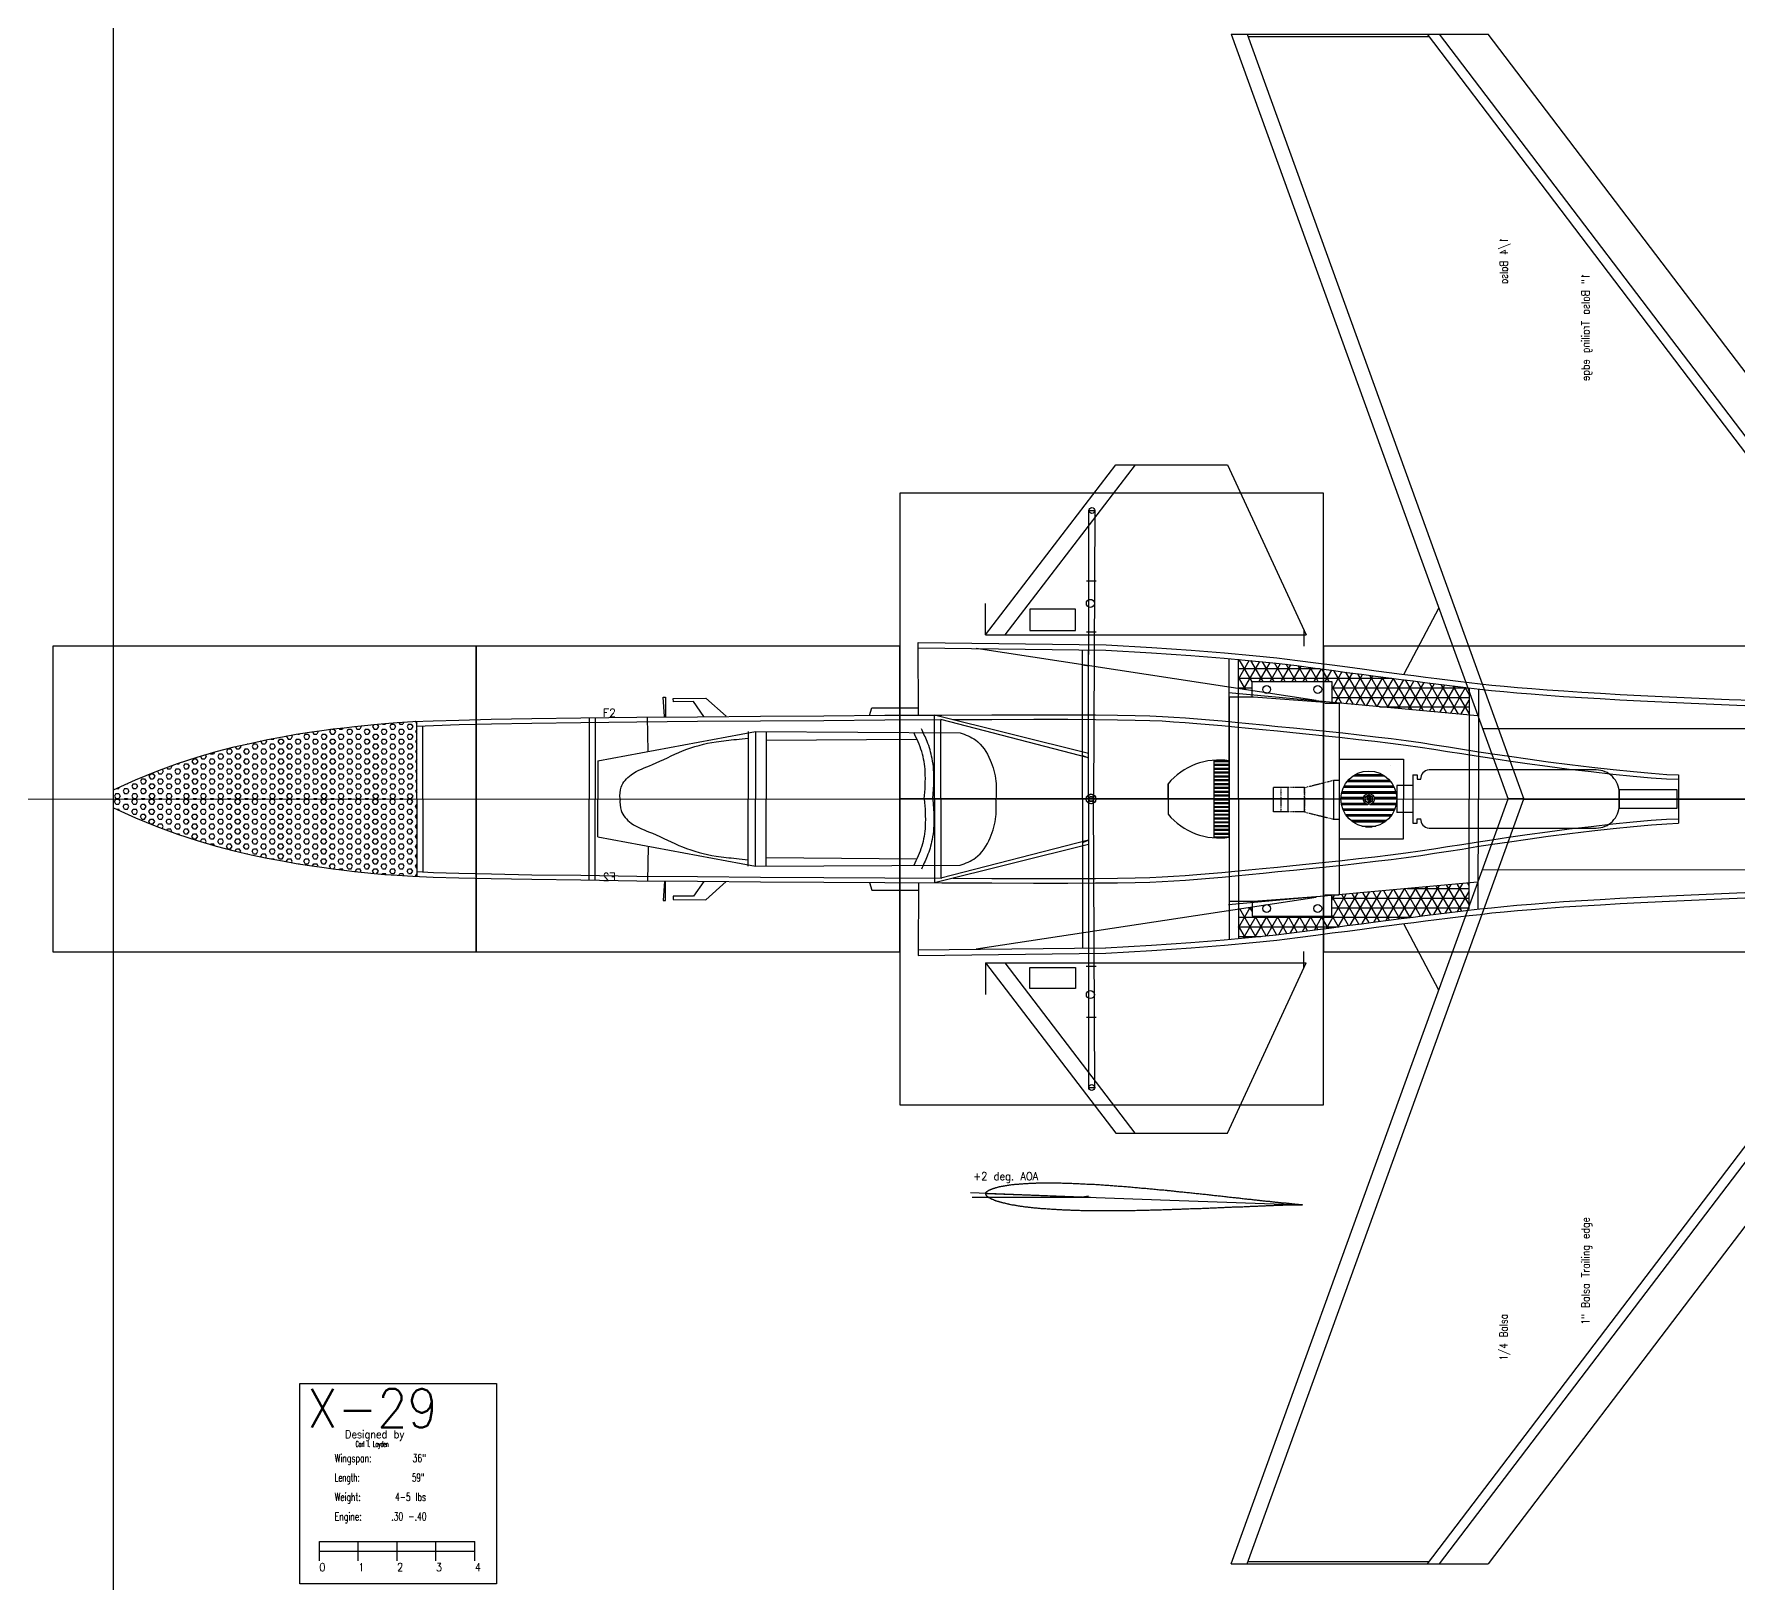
# Model space of a CAD drawing. Extents: x -2205 to 862, y -946 to 1002.
# Drawn here: x -914 to 201, y -836 to 177 of the extents above; entities that cross this region are included whole.
import ezdxf
from ezdxf.enums import TextEntityAlignment as Align

# ---------------------------------------------------------------- set-up
doc = ezdxf.new("R2010")
doc.units = 0
doc.header["$MEASUREMENT"] = 0
doc.linetypes.add('DCTYPE1', pattern=[2, 0.5, -0.25, 0.125, -0.25, 0.25, -0.25, 0.125, -0.25])
doc.layers.get('0').update_dxf_attribs({"color": 5, "linetype": 'CONTINUOUS'})
for name, color, linetype in [('2', 7, 'CONTINUOUS'), ('CONSTR', 1, 'CONTINUOUS'), ('FOAM', 5, 'CONTINUOUS'), ('OBJECT', 1, 'CONTINUOUS'), ('PRINTGRID', 6, 'CONTINUOUS'), ('SPANT1OG7', 2, 'CONTINUOUS'), ('SPANT2OG8', 5, 'CONTINUOUS'), ('SPANT3OG9', 3, 'CONTINUOUS'), ('SPANT4OG10', 6, 'CONTINUOUS'), ('SPANT5OG11', 7, 'CONTINUOUS'), ('SPANT6', 30, 'CONTINUOUS'), ('WINGS', 3, 'CONTINUOUS')]:
    doc.layers.add(name, color=color, linetype=linetype)
doc.styles.get("Standard").update_dxf_attribs({"font": 'txt.shx', "height": 20})

# ---------------------------------------------------------------- blocks, each defined once
blk = doc.blocks.new('RIGHTWING')
at = {"layer": 'WINGS', "linetype": 'CONTINUOUS'}
for p, q in [((-350.6, 500.1), (-233.1, 175.4)), ((-350.6, 500.1), (-182.5, 500.1)), ((-340.1, 500.1), (-233.1, 204.3)), ((-339.6, 498.5), (-221.1, 498.5)), ((75.8, 118.6), (-214.5, 500.1)), ((-34.9, 306), (-182.5, 500.1)), ((64.8, 174.9), (-34.9, 306)), ((-233.1, 204.3), (-159.2, 0)), ((28.5, 180.8), (39.5, 189.6)), ((39.5, 189.6), (48.3, 178.6)), ((37.3, 169.8), (28.5, 180.8)), ((48.3, 178.6), (37.3, 169.8)), ((-233.1, 175.4), (-169.6, 0)), ((44.6, 159.6), (64.8, 174.9)), ((45.9, 157.9), (66.1, 173.2)), ((107.6, 118.6), (66.1, 173.2)), ((-3.2, 121.7), (73.4, 121.7)), ((-3.2, 121.7), (-3.2, 118.6)), ((-3.2, 0), (-3.2, 118.6)), ((-3.2, 118.6), (0, 118.6)), ((-3.2, 118.6), (-3.2, 118.6)), ((-3.2, 118.6), (-3.2, 118.6)), ((0, 73.4), (0, 118.6)), ((0, 0), (0, 118.6)), ((0, 118.6), (107.6, 118.6)), ((-186.4, 46.2), (0, 46.2)), ((-159.2, 0), (-169.6, 0)), ((-159.2, 0), (-3.2, 0)), ((-3.2, 0), (0, 0))]:
    blk.add_line(p, q, dxfattribs=at)
blk.add_lwpolyline([(65.4, 121.7), (-38.5, 258.3), (-222.3, 500.1)], dxfattribs=at)
for centre in [(33, 180.9), (44, 179.7)]:
    blk.add_circle(centre, 1.34, dxfattribs=at)
at = {"layer": 'WINGS', "oblique": -180, "text_generation_flag": 4}
for s, height, width, p, p2 in [('1/4 Balsa', 5.23, 0.741665, (-169.8, 367.1), (-169.8, 336.7)), ('1" Balsa Trailing edge', 5.232, 0.719938, (-116.3, 343.7), (-116.3, 273.4))]:
    blk.add_text(s, height=height, rotation=270, dxfattribs=dict(at, width=width)).set_placement(p, p2, align=Align.FIT)
blk = doc.blocks.new('CANARD')
at = {"layer": '2', "linetype": 'CONTINUOUS'}
for points in [[(-69.1, 35.4), (140.6, 35.4)], [(-69.1, 35.4), (16, -75.8)], [(28.7, -75.8), (-56.4, 35.4)], [(89, -75.8), (140.6, 35.4)], [(-40.2, 18.7), (-40.2, 32.5), (-10.2, 32.5), (-10.2, 18.7), (-40.2, 18.7)], [(-3.2, 0), (3.2, 0)], [(16, -75.8), (89, -75.8)]]:
    blk.add_lwpolyline(points, dxfattribs=at)
blk = doc.blocks.new('*U17')
at = {"layer": 'FOAM', "color": 7, "linetype": 'CONTINUOUS'}
for p, q in [((-2.347, 0.037), (-2.722, 0.037)), ((-2.722, -0.594), (-2.722, 0.037)), ((-2.347, -0.594), (-2.347, 0.037)), ((-2.347, -0.594), (-2.722, -0.594))]:
    blk.add_line(p, q, dxfattribs=at)
blk = doc.blocks.new('*U1')
at = {"layer": 'FOAM', "color": 7, "linetype": 'CONTINUOUS'}
blk.add_line((0.289, 1.777), (0.289, 1.777), dxfattribs=at)
blk.add_line((0.289, 1.777), (0.289, 1.777), dxfattribs=at)
blk.add_line((0.289, 1.777), (0.289, 1.777), dxfattribs=at)
blk.add_line((0.289, 1.777), (0.289, 1.777), dxfattribs=at)
blk = doc.blocks.new('DUCTTOP')
at = {"layer": 'OBJECT'}
h = blk.add_hatch(dxfattribs=at)
h.set_pattern_fill('PLAST', color=6, scale=10, style=0)
h.set_pattern_definition([(0, (210.4237, -855.649), (0, 2.5), []), (0, (210.4237, -855.3366), (0, 2.5), []), (0, (210.4237, -855.024), (0, 2.5), [])])
h.paths.add_polyline_path([(-10, -25), (0, -25), (0, 25), (-10, 25)])
h = blk.add_hatch(dxfattribs=at)
h.set_pattern_fill('PLAST', color=6, scale=15, style=0)
h.set_pattern_definition([(0, (184.364, -1012.5488), (0, 3.75), []), (0, (184.364, -1012.08), (0, 3.75), []), (0, (184.364, -1011.6113), (0, 3.75), [])])
h.paths.add_polyline_path([(109.6, 0, 1), (73.1, 0, 1)])
h.paths.add_polyline_path([(87.7, 0, -1), (95, 0, -1)], flags=16)
h.paths.add_polyline_path([(93.7, -1.4), (92.7, -1.9, -0.055627), (92.3, -2.2), (91.3, -2.7), (90.4, -2.2, -0.055627), (89.9, -1.9), (89, -1.4), (89, -0.3, -0.027792), (88.9, 0, -0.027792), (89, 0.3), (89, 1.4), (89.9, 1.9, -0.055627), (90.4, 2.2), (91.3, 2.7), (92.3, 2.2, -0.055627), (92.7, 1.9), (93.7, 1.4), (93.7, 0.3, -0.027792), (93.7, 0, -0.027792), (93.7, -0.3)], flags=0)
h.paths.add_polyline_path([(89, 0, -1), (93.7, 0, -1)], flags=0)
h.paths.add_polyline_path([(90.3, 0, -1), (92.3, 0, -1)], flags=0)
at = {"layer": 'OBJECT', "color": 6, "linetype": 'CONTINUOUS'}
for p, q in [((15, 76.7), (67, 76.7)), ((15, 66.7), (15, 76.7)), ((67, 76.7), (67, 62.6)), ((15.9, 66.7), (62.5, 63.4)), ((72, 26), (114, 26)), ((114, 26), (114, 0)), ((89, 1.4), (91.3, 2.7)), ((89, -1.4), (89, 1.4)), ((93.7, 1.4), (91.3, 2.7)), ((93.7, -1.4), (93.7, 1.4)), ((114, -26), (114, 0)), ((89, -1.4), (91.3, -2.7)), ((93.7, -1.4), (91.3, -2.7)), ((72, -26), (114, -26)), ((-0.1, -66.7), (15.9, -66.7)), ((15, -66.7), (15, -76.7)), ((15.9, -66.7), (62.5, -63.4)), ((67, -76.7), (67, -62.6)), ((15, -76.7), (67, -76.7))]:
    blk.add_line(p, q, dxfattribs=at)
at = {"layer": 'OBJECT', "color": 6}
for p, q in [((0, 66.7), (0, -66.7)), ((0, 66.7), (15.9, 66.7)), ((0, 66.7), (15.9, 66.7)), ((62.5, 62.6), (72, 62.6)), ((72, 62.6), (72, -62.6)), ((72, 62.6), (72, -62.6)), ((0, 25), (-10, 25)), ((-10, 25), (-10, -25)), ((0, -25), (0, 25)), ((68.3, 12.3), (68.3, -13.2)), ((68.3, 12.3), (72, 12.3)), ((120, 15.8), (122.8, 15.8)), ((122.8, 15.8), (122.8, 13)), ((122.8, 13), (125.2, 13)), ((-40, 10), (-40, -10)), ((-40, 0), (-40, 10)), ((0, 0), (-40, 0)), ((0, 0), (72, 0)), ((0, 0), (72, 0)), ((120, 8.9), (109.6, 8.9)), ((109.6, 8.9), (109.6, -8.9)), ((120, -8.9), (109.6, -8.9)), ((68.3, -13.2), (72, -13.2)), ((120, -15.8), (122.8, -15.8)), ((122.8, -15.8), (122.8, -13)), ((122.8, -13), (125.2, -13)), ((-10, -25), (0, -25)), ((62.5, -62.6), (72, -62.6))]:
    blk.add_line(p, q, dxfattribs=at)
at = {"layer": 'OBJECT', "color": 6, "linetype": 'DCTYPE1'}
for p, q in [((49.3, 7.5), (68.3, 12.3)), ((33.7, 7.5), (33.7, -8.5)), ((38.5, -8.5), (38.5, 7.5)), ((49.3, 7.5), (38.5, 7.5)), ((49.3, 7.5), (49.3, -7.5)), ((49.3, 5.9), (49.3, 7.5)), ((49.3, -8.5), (49.3, 6.6)), ((49.3, -8.5), (38.5, -8.5)), ((49.3, -6.9), (49.3, -8.5)), ((49.3, -8.5), (68.3, -13.2))]:
    blk.add_line(p, q, dxfattribs=at)
at = {"layer": 'OBJECT', "color": 6}
blk.add_lwpolyline([(120, 15.8), (120, -15.8)], dxfattribs=at)
blk.add_lwpolyline([(130.7, -19), (240, -19, 0.414214), (255, -4), (255, 4, 0.414214), (240, 19), (130.7, 19)], format="xyb", dxfattribs=at)
blk.add_lwpolyline([(255, -6), (293, -6), (293, 6), (255, 6)], close=True, dxfattribs=at)
at = {"layer": 'OBJECT', "color": 6, "linetype": 'CONTINUOUS'}
for centre, radius in [((24.5, 71.6), 2.56), ((57.9, 71.6), 2.56), ((91.3, 0), 2.36), ((91.3, 0), 0.989), ((24.5, -71.6), 2.56), ((57.9, -71.6), 2.56)]:
    blk.add_circle(centre, radius, dxfattribs=at)
at = {"layer": 'OBJECT', "color": 6}
for radius in [18.3, 3.63, 2.38]:
    blk.add_circle((91.3, 0), radius, dxfattribs=at)
for centre, radius, start, end in [((-6.6, -18.2), 43.7, 81.2635, 139.8486), ((130.9, 13.2), 5.78, 92.3591, 182.3591), ((-6.6, 18.2), 43.7, 220.1514, 278.7365), ((130.9, -13.2), 5.78, 177.6409, 267.6409)]:
    blk.add_arc(centre, radius, start, end, dxfattribs=at)
at = {"layer": 'OBJECT', "color": 6, "linetype": 'CONTINUOUS'}
blk.add_arc((91.3, 0), 1.48, 250, 160, dxfattribs=at)
at = {"layer": 'OBJECT', "color": 6, "xscale": 25.4, "yscale": 25.4, "zscale": 25.4}
blk.add_blockref('*U1', (98.1, -23.4), dxfattribs=at)
at = {"layer": 'OBJECT', "color": 6, "linetype": 'DCTYPE1', "xscale": 25.4, "yscale": 25.4, "zscale": 25.4}
blk.add_blockref('*U17', (98.1, 6.6), dxfattribs=at)

msp = doc.modelspace()

# ---------------------------------------------------------------- hatches: boundary and pattern name
at = {"layer": 'CONSTR'}
h = msp.add_hatch(dxfattribs=at)
h.set_pattern_fill('NET3', color=256, scale=50, style=0)
h.paths.add_polyline_path([(-71, -399.4), (-117.7, -399.4), (-117.7, -393.4), (-126.7, -394.7), (-126.7, -413.9), (-117.7, -413.1), (-102, -411.4), (-88.4, -409.8), (-76.6, -408.3), (-71, -407.5)])
h.paths.add_polyline_path([(24.2, -377.5), (-65.7, -385.8), (-65.7, -399.4), (-71, -399.4), (-71, -407.5), (-65.8, -406.9), (-55.7, -405.5), (-46.2, -404.2), (-37.1, -403), (-28.5, -401.9), (-20.3, -400.9), (-12.4, -399.9), (-4.8, -398.9), (2.5, -398), (9.6, -397.1), (16.7, -396.3), (23.2, -395.5), (24.1, -392.9)])
h.paths.add_polyline_path([(24.2, -252.5), (23.2, -249.9), (16.7, -249.2), (9.6, -248.3), (2.5, -247.4), (-4.8, -246.5), (-12.4, -245.5), (-20.2, -244.5), (-28.5, -243.5), (-37.1, -242.4), (-46.2, -241.2), (-55.7, -239.9), (-65.8, -238.5), (-71, -237.8), (-71, -246), (-65.7, -246), (-65.7, -259.6), (24.2, -267.9)])
h.paths.add_polyline_path([(-71, -237.8), (-76.6, -237.1), (-88.4, -235.5), (-101.9, -233.9), (-117.6, -232.3), (-126.7, -231.5), (-126.7, -250.6), (-117.7, -252), (-117.7, -246), (-71, -246)])
at = {"layer": 'SPANT5OG11'}
h = msp.add_hatch(dxfattribs=at)
h.set_pattern_fill('HEX', color=5, scale=15, style=0)
h.set_pattern_definition([(359.98833, (0.0714, 28.1314), (-0.000661, -3.247595), [1.875, -3.75]), (239.98833, (0.0714, 28.1314), (-2.812169, 1.62437), [1.875, -3.75]), (299.98833, (1.9464, 28.131), (-2.812831, -1.623225), [1.875, -3.75])])
h.paths.add_polyline_path([(-663.9, -322.6), (-862.3, -322.6), (-862.3, -316.9), (-847.8, -310.2), (-833.9, -304.5), (-820.4, -299.6), (-807.5, -295.3), (-795.1, -291.7), (-783.3, -288.7), (-772.1, -286.1), (-761.6, -283.9), (-751.8, -282), (-742.7, -280.4), (-734.1, -279.1), (-726.1, -277.9), (-718.5, -276.9), (-711.4, -276.1), (-704.6, -275.3), (-698.2, -274.6), (-691.8, -273.9), (-684.9, -273.3), (-676.7, -272.7), (-666.4, -272.1), (-663.9, -272)])
h = msp.add_hatch(dxfattribs=at)
h.set_pattern_fill('HEX', color=5, scale=15, style=0)
h.set_pattern_definition([(0, (0, -673.5373), (0, 3.247595), [1.875, -3.75]), (120, (0, -673.5373), (-2.8125, -1.623798), [1.875, -3.75]), (60, (1.875, -673.5373), (-2.8125, 1.623798), [1.875, -3.75])])
h.paths.add_polyline_path([(-663.9, -322.6), (-862.3, -322.6), (-862.3, -328.3), (-847.8, -335), (-833.9, -340.7), (-820.4, -345.7), (-807.5, -349.9), (-795.1, -353.5), (-783.3, -356.6), (-772.2, -359.1), (-761.7, -361.3), (-751.8, -363.2), (-742.7, -364.8), (-734.1, -366.2), (-726.1, -367.3), (-718.5, -368.3), (-711.4, -369.2), (-704.6, -370), (-698.2, -370.7), (-691.8, -371.3), (-684.9, -372), (-676.7, -372.6), (-666.4, -373.1), (-663.9, -373.2)])

# ---------------------------------------------------------------- linework, layer by layer
at = {"color": 1, "linetype": 'CONTINUOUS'}
for points in [[(-226.1, -213.4), (-219.8, -213.4)], [(-226.2, -432), (-219.8, -432)]]:
    msp.add_lwpolyline(points, dxfattribs=at)
at = {"color": 7, "linetype": 'CONTINUOUS'}
for points in [[(-83.8, -212.6), (-83.9, -222.9)], [(-83.9, -432.8), (-83.9, -422.4)], [(-740.3, -835.8), (-740.3, -704.7), (-611.9, -704.7), (-611.9, -835.8), (-740.3, -835.8)], [(-727.6, -820.7), (-727.6, -808)], [(-727.6, -808), (-626, -808)], [(-702.2, -820.7), (-702.2, -808)], [(-676.8, -820.7), (-676.8, -808)], [(-651.4, -820.7), (-651.4, -808)], [(-626, -820.7), (-626, -808)], [(-727.6, -814.4), (-702.2, -814.4), (-676.8, -814.4), (-651.4, -814.4), (-626, -814.4)]]:
    msp.add_lwpolyline(points, dxfattribs=at)
at = {"color": 15, "linetype": 'CONTINUOUS'}
for centre in [(-223, -322.6), (-223, -322.8)]:
    msp.add_circle(centre, 3.17, dxfattribs=at)
at = {"color": 7, "linetype": 'CONTINUOUS'}
for centre in [(-223, -322.6), (-223, -322.8)]:
    msp.add_circle(centre, 1.59, dxfattribs=at)
at = {"layer": '2', "color": 7}
msp.add_xline((-862.3, 147.1), (0, 1), dxfattribs=at)
at = {"layer": 'CONSTR', "color": 7}
for p, q in [((-224.6, -322.8), (-224.5, -134.1)), ((-224.5, -134.1), (-220.5, -134.1)), ((-220.5, -134.1), (-221.4, -322.8)), ((-224.6, -322.6), (-224.6, -511.3)), ((-220.6, -511.3), (-221.4, -322.6)), ((-224.6, -511.3), (-220.6, -511.3))]:
    msp.add_line(p, q, dxfattribs=at)
at = {"layer": 'CONSTR'}
for p, q in [((-335.8, -267.9), (-336.1, -220.4)), ((-336.1, -220.4), (-213.2, -222)), ((-336.2, -223.9), (-213.3, -225.5)), ((-75.9, -258.4), (-298.2, -224.4)), ((-502, -268.8), (-502.8, -256.2)), ((-502.8, -256.2), (-501.3, -256.2)), ((-501.3, -256.2), (-501.2, -268.8)), ((-496.2, -256.9), (-474.9, -256.7)), ((-496.1, -259.1), (-496.2, -256.9)), ((-482.9, -259), (-496.1, -259.1)), ((-476.3, -268.7), (-482.9, -259)), ((-474.9, -256.7), (-461.6, -268.6)), ((-368, -268.1), (-366.3, -263)), ((-366.3, -263), (-335.9, -263)), ((-545.5, -297.8), (-442.4, -278.6)), ((-512.7, -291.7), (-513, -268.9)), ((-447.3, -278.6), (-447.3, -322.7)), ((-442.4, -278.6), (-308.7, -279.4)), ((-442.4, -278.6), (-442.4, -322.7)), ((-435.4, -278.6), (-435.4, -322.7)), ((-435.4, -284.3), (-337, -283.5)), ((-545.5, -297.8), (-545.5, -322.6)), ((161, -306.8), (161, -338.6)), ((-1049.5, -322.6), (636.8, -322.8)), ((-1049.5, -322.6), (636.8, -322.8)), ((-545.5, -347.4), (-545.5, -322.6)), ((-447.3, -366.7), (-447.3, -322.7)), ((-442.4, -366.7), (-442.4, -322.7)), ((-435.4, -366.7), (-435.4, -322.7)), ((-545.5, -347.4), (-442.4, -366.7)), ((-512.7, -353.6), (-513, -376.4)), ((-442.4, -366.7), (-308.7, -366)), ((-435.4, -361), (-337, -361.9)), ((-502, -376.5), (-502.8, -389.1)), ((-501.3, -389.1), (-501.2, -376.5)), ((-476.3, -376.6), (-483, -386.3)), ((-474.9, -388.6), (-461.6, -376.7)), ((-368, -377.2), (-366.3, -382.3)), ((-335.8, -377.4), (-336.1, -424.9)), ((-502.8, -389.1), (-501.3, -389.1)), ((-496.2, -386.2), (-496.2, -388.4)), ((-483, -386.3), (-496.2, -386.2)), ((-496.2, -388.4), (-474.9, -388.6)), ((-366.3, -382.3), (-335.9, -382.3)), ((-75.9, -387), (-298.2, -420.9)), ((-336.2, -421.4), (-213.3, -419.9)), ((-336.1, -424.9), (-213.3, -423.4))]:
    msp.add_line(p, q, dxfattribs=at)
at = {"layer": 'CONSTR', "color": 24}
for p, q in [((29.6, -268.4), (-133.2, -253.4)), ((29.6, -377), (-133.2, -391.9))]:
    msp.add_line(p, q, dxfattribs=at)
at = {"layer": 'CONSTR'}
for points in [[(-213.2, -222), (-183.2, -223.7), (-157.6, -225.4), (-135.8, -227.1), (-117.3, -228.8), (-101.5, -230.5), (-88, -232.1), (-76.1, -233.6), (-65.4, -235.1), (-55.3, -236.4), (-45.7, -237.7), (-36.6, -238.9), (-28, -240), (-19.8, -241.1), (-11.9, -242), (-4.4, -243), (3, -243.9), (10.1, -244.8), (17.1, -245.7), (24.2, -246.5), (31.5, -247.4), (39.1, -248.2), (47.1, -249), (55.7, -249.8), (65.1, -250.5), (75.2, -251.3), (86.1, -252.1), (97.8, -252.9), (110.1, -253.6), (123, -254.3), (136.4, -255), (150.4, -255.7), (164.7, -256.4), (179.3, -257), (194.3, -257.6), (209.6, -258.2)], [(-213.4, -225.5), (-183.5, -227.2), (-157.9, -228.9), (-136.1, -230.6), (-117.6, -232.3), (-101.9, -233.9), (-88.4, -235.5), (-76.6, -237.1), (-65.8, -238.5), (-55.7, -239.9), (-46.2, -241.2), (-37.1, -242.4), (-28.5, -243.5), (-20.2, -244.5), (-12.4, -245.5), (-4.8, -246.5), (2.5, -247.4), (9.6, -248.3), (16.7, -249.2), (23.8, -250), (31.1, -250.8), (38.7, -251.7), (46.8, -252.5), (55.4, -253.3), (64.8, -254), (74.9, -254.8), (85.9, -255.6), (97.6, -256.3), (109.9, -257.1), (122.8, -257.8), (136.3, -258.5), (150.2, -259.2), (164.5, -259.9), (179.2, -260.5), (194.2, -261.1), (209.5, -261.7)], [(-862.2, -316.8), (-847.8, -310.2), (-833.9, -304.5), (-820.4, -299.6), (-807.5, -295.3), (-795.1, -291.7), (-783.3, -288.7), (-772.1, -286.1), (-761.6, -283.9), (-751.8, -282), (-742.7, -280.4), (-734.1, -279.1), (-726.1, -277.9), (-718.5, -276.9), (-711.4, -276.1), (-704.6, -275.3), (-698.2, -274.6), (-691.8, -273.9), (-684.9, -273.3), (-676.7, -272.7), (-666.4, -272.1), (-653.2, -271.6), (-636.4, -271.1), (-615.2, -270.6), (-588.7, -270.1), (-556.6, -269.7), (-520, -269.2), (-480.3, -268.9), (-439.1, -268.5), (-397.8, -268.3), (-357.8, -268), (-320.7, -267.8), (-287.9, -267.7), (-260.5, -267.6), (-238.2, -267.6), (-220.2, -267.7), (-205.8, -267.9), (-194.1, -268.1), (-184.6, -268.4), (-176.4, -268.7), (-168.9, -269.2), (-161.3, -269.7), (-153.5, -270.3), (-145.5, -270.9), (-137.3, -271.7), (-128.7, -272.5), (-119.8, -273.3), (-110.6, -274.2), (-100.8, -275.2), (-90.7, -276.2), (-80.1, -277.3), (-69.4, -278.4), (-58.5, -279.5), (-47.7, -280.7), (-37.1, -282), (-26.8, -283.2), (-16.9, -284.5), (-7.5, -285.8), (1.6, -287.2), (10.6, -288.6), (19.8, -290.1), (29.3, -291.6), (39.4, -293.1), (50.5, -294.8), (62.6, -296.5), (75.9, -298.3), (90, -300.1), (104.4, -301.8), (118.4, -303.4), (131.7, -304.8), (143.5, -305.9), (153.5, -306.6), (161, -306.8)], [(-663.9, -275), (-653.1, -274.6), (-636.3, -274.1), (-615.1, -273.6), (-588.6, -273.1), (-556.6, -272.7), (-520, -272.2), (-480.3, -271.9), (-439.1, -271.5), (-397.8, -271.3), (-357.8, -271), (-320.7, -270.8)], [(-313.4, -270.8), (-287.9, -270.7), (-260.5, -270.6), (-238.2, -270.6), (-220.2, -270.7), (-205.8, -270.9), (-194.2, -271.1), (-184.7, -271.4), (-176.6, -271.7), (-169.1, -272.2), (-161.5, -272.7), (-153.8, -273.3), (-145.8, -273.9), (-137.6, -274.7), (-129, -275.5), (-120.1, -276.3), (-110.9, -277.2), (-101.1, -278.2), (-91, -279.2), (-80.4, -280.3), (-69.7, -281.4), (-58.9, -282.5), (-48.1, -283.7), (-37.5, -284.9), (-27.2, -286.2), (-17.3, -287.5), (-7.9, -288.8), (1.2, -290.2), (10.1, -291.6), (19.3, -293), (28.8, -294.5), (39, -296.1), (50, -297.8), (62.2, -299.5), (75.5, -301.3), (89.6, -303.1), (104, -304.8), (118.1, -306.4), (131.4, -307.8), (143.3, -308.9), (153.3, -309.6), (160.9, -309.8)], [(-862.2, -328.4), (-847.8, -335), (-833.9, -340.7), (-820.4, -345.7), (-807.5, -349.9), (-795.1, -353.5), (-783.3, -356.6), (-772.2, -359.1), (-761.7, -361.3), (-751.8, -363.2), (-742.7, -364.8), (-734.1, -366.2), (-726.1, -367.3), (-718.5, -368.3), (-711.4, -369.2), (-704.6, -370), (-698.2, -370.7), (-691.8, -371.3), (-684.9, -372), (-676.7, -372.6), (-666.4, -373.1), (-653.3, -373.7), (-636.4, -374.2), (-615.2, -374.7), (-588.7, -375.2), (-556.6, -375.6), (-520, -376.1), (-480.4, -376.4), (-439.1, -376.8), (-397.8, -377.1), (-357.8, -377.3), (-320.7, -377.5), (-287.9, -377.6), (-260.6, -377.7), (-238.2, -377.7), (-220.2, -377.6), (-205.8, -377.5), (-194.2, -377.3), (-184.6, -377), (-176.5, -376.6), (-168.9, -376.2), (-161.3, -375.7), (-153.5, -375.1), (-145.6, -374.4), (-137.3, -373.7), (-128.8, -372.9), (-119.9, -372.1), (-110.6, -371.1), (-100.8, -370.2), (-90.7, -369.2), (-80.1, -368.1), (-69.4, -367), (-58.5, -365.9), (-47.8, -364.7), (-37.1, -363.4), (-26.8, -362.2), (-16.9, -360.9), (-7.5, -359.6), (1.6, -358.2), (10.6, -356.8), (19.7, -355.4), (29.3, -353.8), (39.4, -352.3), (50.5, -350.6), (62.6, -348.9), (75.9, -347.1), (90, -345.3), (104.4, -343.6), (118.4, -342), (131.7, -340.6), (143.5, -339.6), (153.5, -338.9), (161, -338.6)], [(-313.4, -374.5), (-287.9, -374.6), (-260.6, -374.7), (-238.2, -374.7), (-220.2, -374.6), (-205.8, -374.5), (-194.2, -374.3), (-184.7, -374), (-176.6, -373.6), (-169.1, -373.2), (-161.5, -372.7), (-153.8, -372.1), (-145.8, -371.4), (-137.6, -370.7), (-129, -369.9), (-120.1, -369.1), (-110.9, -368.2), (-101.1, -367.2), (-91, -366.2), (-80.4, -365.1), (-69.7, -364), (-58.9, -362.9), (-48.1, -361.7), (-37.5, -360.5), (-27.2, -359.2), (-17.3, -357.9), (-7.9, -356.6), (1.1, -355.2), (10.1, -353.8), (19.3, -352.4), (28.8, -350.9), (39, -349.3), (50, -347.7), (62.2, -345.9), (75.5, -344.1), (89.6, -342.3), (104, -340.6), (118.1, -339), (131.4, -337.6), (143.3, -336.6), (153.3, -335.9), (160.9, -335.6)], [(-663.9, -370.2), (-653.1, -370.7), (-636.4, -371.2), (-615.1, -371.7), (-588.7, -372.2), (-556.6, -372.6), (-520, -373.1), (-480.3, -373.4), (-439.1, -373.8), (-397.8, -374.1), (-357.8, -374.3), (-320.7, -374.5)], [(-213.5, -419.9), (-183.5, -418.2), (-157.9, -416.5), (-136.1, -414.8), (-117.7, -413.1), (-102, -411.4), (-88.4, -409.8), (-76.6, -408.3), (-65.8, -406.9), (-55.7, -405.5), (-46.2, -404.2), (-37.1, -403), (-28.5, -401.9), (-20.3, -400.9), (-12.4, -399.9), (-4.8, -398.9), (2.5, -398), (9.6, -397.1), (16.7, -396.3), (23.8, -395.4), (31.1, -394.6), (38.7, -393.8), (46.8, -393), (55.4, -392.2), (64.8, -391.4), (74.9, -390.6), (85.9, -389.8), (97.6, -389.1), (109.9, -388.3), (122.8, -387.6), (136.3, -386.9), (150.2, -386.2), (164.5, -385.6), (179.2, -384.9), (194.2, -384.3), (209.5, -383.7)], [(-213.3, -423.4), (-183.3, -421.7), (-157.6, -420), (-135.8, -418.3), (-117.3, -416.6), (-101.6, -414.9), (-88, -413.3), (-76.1, -411.8), (-65.4, -410.3), (-55.3, -409), (-45.7, -407.7), (-36.7, -406.5), (-28, -405.4), (-19.8, -404.3), (-11.9, -403.4), (-4.4, -402.4), (2.9, -401.5), (10.1, -400.6), (17.1, -399.7), (24.2, -398.9), (31.5, -398.1), (39, -397.2), (47.1, -396.4), (55.7, -395.7), (65, -394.9), (75.2, -394.1), (86.1, -393.3), (97.8, -392.6), (110.1, -391.8), (123, -391.1), (136.4, -390.4), (150.3, -389.7), (164.7, -389.1), (179.3, -388.4), (194.3, -387.8), (209.6, -387.2)]]:
    msp.add_lwpolyline(points, dxfattribs=at)
at = {"layer": 'CONSTR', "color": 7}
for centre in [(-222.5, -134.1), (-222.6, -511.3)]:
    msp.add_circle(centre, 1.94, dxfattribs=at)
at = {"layer": 'CONSTR'}
for points, knots in [([(-326.5, -323.1), (-326.2, -319.2), (-325.9, -315.1), (-325.7, -306.1), (-326, -301.1), (-327.7, -292.4), (-328.8, -288.6), (-331.4, -282.2), (-332.7, -279.5), (-334, -276.8)], [0, 0, 0, 0, 0.440508, 0.440508, 0.945802, 0.945802, 1.331339, 1.331339, 1.65645, 1.65645, 1.65645, 1.65645]), ([(-531, -322.6), (-531.1, -320), (-531.2, -313.8), (-522.8, -304.9), (-507.8, -299.9), (-490.1, -290.3), (-471.3, -285.3), (-456.8, -283.9), (-449.8, -283.2), (-447.3, -282.9)], [0, 0, 0, 0, 7.709582, 18.128919, 33.551212, 55.226109, 78.006076, 91.294916, 99.042742, 99.042742, 99.042742, 99.042742]), ([(-332.1, -322.7), (-331.6, -316.7), (-330.8, -306.4), (-333.2, -291.4), (-337, -283.3), (-339, -279.2)], [0, 0, 0, 0, 17.81162, 31.181896, 44.71895, 44.71895, 44.71895, 44.71895]), ([(-308.7, -279.4), (-305.1, -280.7), (-296.4, -283.9), (-288.5, -296.5), (-284.6, -310.1), (-285, -318.8), (-285.2, -322.7)], [0, 0, 0, 0, 11.126671, 27.402742, 41.798572, 53.315093, 53.315093, 53.315093, 53.315093]), ([(-531, -322.6), (-531.1, -325.3), (-531.2, -331.5), (-522.8, -340.4), (-507.8, -345.4), (-490.1, -355), (-471.4, -360), (-456.8, -361.4), (-449.8, -362.1), (-447.3, -362.4)], [0, 0, 0, 0, 7.709582, 18.128919, 33.551212, 55.226109, 78.006076, 91.294916, 99.042742, 99.042742, 99.042742, 99.042742]), ([(-332.1, -322.7), (-331.6, -328.6), (-330.8, -339), (-333.2, -353.9), (-337, -362), (-339, -366.1)], [0, 0, 0, 0, 17.81162, 31.181896, 44.71895, 44.71895, 44.71895, 44.71895]), ([(-326.5, -322.2), (-326.2, -326.2), (-325.9, -330.3), (-325.7, -339.3), (-326, -344.3), (-327.7, -353), (-328.8, -356.7), (-331.4, -363.1), (-332.7, -365.9), (-334, -368.5)], [0, 0, 0, 0, 0.440508, 0.440508, 0.945802, 0.945802, 1.331339, 1.331339, 1.65645, 1.65645, 1.65645, 1.65645]), ([(-308.7, -366), (-305.1, -364.7), (-296.4, -361.4), (-288.5, -348.8), (-284.6, -335.2), (-285, -326.5), (-285.2, -322.7)], [0, 0, 0, 0, 11.126671, 27.402742, 41.798572, 53.315093, 53.315093, 53.315093, 53.315093])]:
    msp.add_open_spline(points, degree=3, knots=knots, dxfattribs=at)
at = {"layer": 'FOAM', "color": 1, "linetype": 'CONTINUOUS'}
for centre in [(-223.5, -194.8), (-223.5, -450.6)]:
    msp.add_circle(centre, 2.61, dxfattribs=at)
at = {"layer": 'PRINTGRID'}
for points in [[(-71, -322.7), (-71, -122.7), (-348, -122.7), (-348, -322.7)], [(-625, -422.7), (-625, -222.7), (-902, -222.7), (-902, -422.7)], [(-348, -422.7), (-348, -222.7), (-625, -222.7), (-625, -422.7)], [(206, -422.7), (206, -222.7), (-71, -222.7), (-71, -422.7)], [(-71, -522.7), (-71, -322.7), (-348, -322.7), (-348, -522.7)]]:
    msp.add_lwpolyline(points, close=True, dxfattribs=at)
at = {"layer": 'SPANT1OG7'}
for p, q in [((-132.7, -322.7), (-132.7, -231.3)), ((-126.7, -322.7), (-126.7, -231.3)), ((-132.7, -322.7), (-132.7, -414.1)), ((-126.7, -322.7), (-126.7, -414.1))]:
    msp.add_line(p, q, dxfattribs=at)
at = {"layer": 'SPANT2OG8'}
for p, q in [((-292, -215.4), (-292, -194.8)), ((-228.7, -322.7), (-228.7, -225.3)), ((-224.7, -322.7), (-224.7, -225.3)), ((-228.7, -235), (-224.5, -235.7)), ((-228.7, -294.2), (-224.7, -295.7)), ((-228.7, -322.7), (-228.7, -420.1)), ((-224.7, -322.7), (-224.7, -420.1)), ((-228.7, -351.1), (-224.7, -349.6)), ((-292, -429.9), (-292, -450.5)), ((-228.7, -582.8), (-224.6, -582.2))]:
    msp.add_line(p, q, dxfattribs=at)
at = {"layer": 'SPANT3OG9'}
for p, q in [((-224.7, -292.9), (-325.3, -267.8)), ((-325.3, -322.7), (-325.3, -267.8)), ((-321.3, -322.7), (-321.3, -270.7)), ((-224.6, -295.8), (-321.3, -270.8)), ((-325.3, -322.7), (-325.3, -377.5)), ((-321.3, -322.7), (-321.3, -374.6)), ((-224.7, -352.5), (-325.3, -377.5)), ((-224.6, -349.6), (-321.3, -374.5))]:
    msp.add_line(p, q, dxfattribs=at)
at = {"layer": 'SPANT4OG10'}
for p, q in [((-551.3, -269.6), (-551.3, -322.6)), ((-547.3, -269.6), (-547.3, -322.6)), ((-551.3, -375.7), (-551.3, -322.6)), ((-547.3, -375.7), (-547.3, -322.6))]:
    msp.add_line(p, q, dxfattribs=at)
at = {"layer": 'SPANT5OG11'}
for p, q in [((-663.9, -322.6), (-663.9, -272)), ((-659.9, -322.6), (-659.9, -274.9)), ((-663.9, -322.6), (-663.9, -373.2)), ((-659.9, -322.6), (-659.9, -370.4))]:
    msp.add_line(p, q, dxfattribs=at)
at = {"layer": 'SPANT6'}
for p, q in [((24.2, -250.7), (24.2, -322.7)), ((30.2, -250.7), (30.2, -322.7)), ((24.1, -394.7), (24.2, -322.7)), ((30.1, -394.7), (30.2, -322.7))]:
    msp.add_line(p, q, dxfattribs=at)
at = {"layer": 'WINGS'}
for p, q in [((4.3, -197.7), (-18.5, -241.2)), ((4.3, -447.7), (-18.6, -404.2))]:
    msp.add_line(p, q, dxfattribs=at)
at = {"layer": 'WINGS', "linetype": 'CONTINUOUS'}
for points in [[(-292, -580.7), (-292, -580.7), (-292, -580.6), (-292, -580.5), (-292, -580.5), (-292, -580.4), (-291.9, -580.4), (-291.9, -580.3), (-291.9, -580.2), (-291.9, -580.2), (-291.9, -580.1), (-291.8, -580.1), (-291.8, -580), (-291.7, -579.9), (-291.6, -579.8), (-291.5, -579.6), (-291.4, -579.5), (-291.3, -579.4), (-291.2, -579.3), (-291.1, -579.2), (-291, -579.2), (-290.8, -579.1), (-290.7, -579), (-290.6, -578.9), (-290.4, -578.8), (-290.2, -578.7), (-290, -578.6), (-289.8, -578.5), (-289.6, -578.4), (-289.4, -578.3), (-289.2, -578.2), (-289, -578.1), (-288.8, -578), (-288.6, -577.9), (-288.4, -577.8), (-288.2, -577.8), (-288, -577.7), (-287.7, -577.6), (-287.4, -577.5), (-287.2, -577.4), (-286.9, -577.3), (-286.6, -577.2), (-286.3, -577.1), (-286, -577), (-285.7, -576.9), (-285.5, -576.8), (-285.2, -576.7), (-284.9, -576.7), (-284.6, -576.6), (-284.2, -576.5), (-283.9, -576.4), (-283.5, -576.3), (-283.1, -576.2), (-282.8, -576.1), (-282.4, -576.1), (-282, -576), (-281.7, -575.9), (-281.3, -575.8), (-281, -575.8), (-280.6, -575.7), (-280.2, -575.6), (-279.8, -575.6), (-279.4, -575.5), (-278.9, -575.4), (-278.5, -575.3), (-278, -575.3), (-277.6, -575.2), (-277.2, -575.1), (-276.7, -575.1), (-276.3, -575), (-275.8, -575), (-275.4, -574.9), (-274.9, -574.8), (-274.4, -574.8), (-273.9, -574.7), (-273.4, -574.7), (-272.9, -574.6), (-272.4, -574.6), (-271.9, -574.5), (-271.4, -574.5), (-270.8, -574.4), (-270.3, -574.4), (-269.8, -574.3), (-269.3, -574.3), (-268.8, -574.2), (-268.2, -574.2), (-267.6, -574.2), (-267, -574.1), (-266.5, -574.1), (-265.9, -574.1), (-265.3, -574), (-264.7, -574), (-264.1, -574), (-263.5, -573.9), (-263, -573.9), (-262.4, -573.9), (-261.8, -573.9), (-261.1, -573.8), (-260.5, -573.8), (-259.8, -573.8), (-259.2, -573.8), (-258.6, -573.7), (-257.9, -573.7), (-257.3, -573.7), (-256.6, -573.7), (-256, -573.7), (-255.3, -573.7), (-254.7, -573.7), (-254, -573.7), (-253.3, -573.7), (-252.6, -573.7), (-251.9, -573.7), (-251.2, -573.7), (-250.5, -573.7), (-249.8, -573.7), (-249.1, -573.7), (-248.4, -573.7), (-247.7, -573.7), (-246.9, -573.7), (-246.2, -573.7), (-245.5, -573.7), (-244.8, -573.7), (-244, -573.7), (-243.3, -573.7), (-242.5, -573.7), (-241.7, -573.8), (-241, -573.8), (-240.2, -573.8), (-239.5, -573.8), (-238.7, -573.8), (-237.9, -573.9), (-237.2, -573.9), (-236.4, -573.9), (-235.6, -573.9), (-234.8, -574), (-234, -574), (-233.2, -574), (-232.4, -574.1), (-231.6, -574.1), (-230.8, -574.1), (-230, -574.2), (-229.2, -574.2), (-228.4, -574.2), (-227.6, -574.3), (-226.8, -574.3), (-225.9, -574.4), (-225.1, -574.4), (-224.2, -574.4), (-223.4, -574.5), (-222.5, -574.5), (-221.7, -574.6), (-220.8, -574.6), (-220, -574.7), (-219.2, -574.7), (-218.3, -574.8), (-217.5, -574.8), (-216.6, -574.9), (-215.8, -575), (-214.9, -575), (-214, -575.1), (-213.1, -575.1), (-212.3, -575.2), (-211.4, -575.2), (-210.5, -575.3), (-209.7, -575.4), (-208.8, -575.4), (-207.9, -575.5), (-207, -575.6), (-206.2, -575.6), (-205.3, -575.7), (-204.4, -575.8), (-203.5, -575.8), (-202.6, -575.9), (-201.7, -576), (-200.8, -576), (-199.9, -576.1), (-199, -576.2), (-198.1, -576.3), (-197.2, -576.3), (-196.3, -576.4), (-195.4, -576.5), (-194.5, -576.6), (-193.6, -576.6), (-192.7, -576.7), (-191.8, -576.8), (-190.9, -576.9), (-190, -577), (-189.1, -577), (-188.2, -577.1), (-187.3, -577.2), (-186.4, -577.3), (-185.5, -577.4), (-184.6, -577.5), (-183.7, -577.5), (-182.8, -577.6), (-181.9, -577.7), (-181, -577.8), (-180.1, -577.9), (-179.2, -578), (-178.3, -578.1), (-177.4, -578.1), (-176.5, -578.2), (-175.5, -578.3), (-174.6, -578.4), (-173.7, -578.5), (-173.5, -578.5), (-173.4, -578.5), (-173.2, -578.6), (-173, -578.6), (-172.8, -578.6), (-172.6, -578.6), (-172.4, -578.6), (-172.2, -578.7), (-172, -578.7), (-171.8, -578.7), (-171.6, -578.7), (-171.4, -578.7)], [(-171.4, -578.7), (-170.7, -578.8), (-170, -578.9), (-169.3, -578.9), (-168.6, -579), (-167.9, -579.1), (-167.2, -579.2), (-166.5, -579.2), (-165.8, -579.3), (-165.1, -579.4), (-164.4, -579.4), (-163.7, -579.5), (-163, -579.6), (-162.1, -579.7), (-161.2, -579.8), (-160.4, -579.9), (-159.5, -579.9), (-158.6, -580), (-157.7, -580.1), (-156.9, -580.2), (-156, -580.3), (-155.1, -580.4), (-154.2, -580.5), (-153.3, -580.6), (-152.5, -580.7), (-151.6, -580.8), (-150.8, -580.9), (-149.9, -581), (-149.1, -581.1), (-148.2, -581.1), (-147.4, -581.2), (-146.5, -581.3), (-145.7, -581.4), (-144.8, -581.5), (-144, -581.6), (-143.2, -581.7), (-142.3, -581.8), (-141.5, -581.9), (-140.7, -582), (-139.9, -582.1), (-139.1, -582.2), (-138.3, -582.2), (-137.5, -582.3), (-136.7, -582.4), (-135.8, -582.5), (-135, -582.6), (-134.2, -582.7), (-133.4, -582.8), (-132.6, -582.9), (-131.9, -583), (-131.1, -583), (-130.3, -583.1), (-129.6, -583.2), (-128.8, -583.3), (-128.1, -583.4), (-127.3, -583.5), (-126.5, -583.5), (-125.8, -583.6), (-125, -583.7), (-124.3, -583.8), (-123.5, -583.9), (-122.8, -584), (-122.1, -584), (-121.4, -584.1), (-120.7, -584.2), (-120, -584.3), (-119.3, -584.3), (-118.6, -584.4), (-117.9, -584.5), (-117.2, -584.6), (-116.5, -584.7), (-115.8, -584.7), (-115.1, -584.8), (-114.5, -584.9), (-113.9, -584.9), (-113.2, -585), (-112.6, -585.1), (-112, -585.2), (-111.3, -585.2), (-110.7, -585.3), (-110.1, -585.4), (-109.4, -585.4), (-108.8, -585.5), (-108.2, -585.6), (-107.5, -585.6), (-107, -585.7), (-106.4, -585.7), (-105.9, -585.8), (-105.3, -585.9), (-104.8, -585.9), (-104.2, -586), (-103.7, -586), (-103.1, -586.1), (-102.6, -586.2), (-102, -586.2), (-101.4, -586.3), (-100.9, -586.3), (-100.4, -586.4), (-100, -586.4), (-99.5, -586.5), (-99, -586.5), (-98.6, -586.6), (-98.1, -586.6), (-97.6, -586.7), (-97.1, -586.7), (-96.7, -586.8), (-96.2, -586.8), (-95.7, -586.8), (-95.3, -586.9), (-94.9, -586.9), (-94.5, -587), (-94.1, -587), (-93.8, -587), (-93.4, -587.1), (-93, -587.1), (-92.6, -587.2), (-92.3, -587.2), (-91.9, -587.2), (-91.5, -587.3), (-91.1, -587.3), (-90.8, -587.3), (-90.5, -587.4), (-90.2, -587.4), (-89.9, -587.4), (-89.7, -587.5), (-89.4, -587.5), (-89.1, -587.5), (-88.8, -587.5), (-88.6, -587.6), (-88.3, -587.6), (-88, -587.6), (-87.7, -587.6), (-87.4, -587.7), (-87.2, -587.7), (-87, -587.7), (-86.7, -587.7), (-86.5, -587.7), (-86.3, -587.7), (-86.1, -587.8), (-85.8, -587.8), (-85.6, -587.8), (-85.4, -587.8), (-85.1, -587.8), (-84.9, -587.8), (-84.7, -587.9)], [(-223.5, -583.1), (-301.8, -580.1)], [(-223.5, -583.1), (-300.7, -583.1)], [(-292, -580.7), (-292, -580.8), (-292, -580.9), (-292, -580.9), (-292, -581), (-292, -581), (-292, -581.1), (-292, -581.2), (-291.9, -581.2), (-291.9, -581.3), (-291.9, -581.3), (-291.9, -581.4), (-291.9, -581.5), (-291.8, -581.6), (-291.7, -581.7), (-291.6, -581.8), (-291.5, -581.9), (-291.4, -582.1), (-291.3, -582.2), (-291.2, -582.3), (-291.1, -582.4), (-290.9, -582.5), (-290.8, -582.5), (-290.7, -582.6), (-290.5, -582.7), (-290.4, -582.8), (-290.2, -583), (-290, -583.1), (-289.8, -583.2), (-289.6, -583.3), (-289.4, -583.4), (-289.2, -583.5), (-289, -583.6), (-288.8, -583.8), (-288.6, -583.9), (-288.4, -584), (-288.2, -584.1), (-287.9, -584.2), (-287.7, -584.3), (-287.4, -584.4), (-287.1, -584.5), (-286.9, -584.6), (-286.6, -584.8), (-286.3, -584.9), (-286, -585), (-285.7, -585.1), (-285.5, -585.2), (-285.2, -585.3), (-284.9, -585.4), (-284.5, -585.5), (-284.2, -585.6), (-283.8, -585.7), (-283.5, -585.8), (-283.1, -585.9), (-282.8, -586), (-282.4, -586.1), (-282, -586.2), (-281.7, -586.3), (-281.3, -586.4), (-281, -586.5), (-280.6, -586.6), (-280.2, -586.7), (-279.7, -586.8), (-279.3, -586.9), (-278.9, -587), (-278.4, -587.1), (-278, -587.2), (-277.6, -587.3), (-277.1, -587.4), (-276.7, -587.5), (-276.3, -587.6), (-275.8, -587.7), (-275.4, -587.8), (-274.9, -587.9), (-274.4, -588), (-273.9, -588), (-273.4, -588.1), (-272.9, -588.2), (-272.3, -588.3), (-271.8, -588.4), (-271.3, -588.5), (-270.8, -588.6), (-270.3, -588.6), (-269.8, -588.7), (-269.3, -588.8), (-268.7, -588.9), (-268.1, -588.9), (-267.5, -589), (-267, -589.1), (-266.4, -589.2), (-265.8, -589.3), (-265.2, -589.3), (-264.7, -589.4), (-264.1, -589.5), (-263.5, -589.5), (-262.9, -589.6), (-262.3, -589.7), (-261.7, -589.7), (-261, -589.8), (-260.4, -589.9), (-259.8, -589.9), (-259.1, -590), (-258.5, -590), (-257.8, -590.1), (-257.2, -590.2), (-256.5, -590.2), (-255.9, -590.3), (-255.2, -590.3), (-254.6, -590.4), (-253.9, -590.4), (-253.2, -590.5), (-252.5, -590.5), (-251.8, -590.6), (-251.1, -590.6), (-250.4, -590.7), (-249.7, -590.7), (-249, -590.8), (-248.2, -590.8), (-247.5, -590.9), (-246.8, -590.9), (-246.1, -590.9), (-245.4, -591), (-244.6, -591), (-243.9, -591.1), (-243.1, -591.1), (-242.3, -591.1), (-241.6, -591.2), (-240.8, -591.2), (-240.1, -591.2), (-239.3, -591.3), (-238.5, -591.3), (-237.8, -591.3), (-237, -591.3), (-236.2, -591.4), (-235.4, -591.4), (-234.6, -591.4), (-233.8, -591.4), (-233, -591.5), (-232.2, -591.5), (-231.4, -591.5), (-230.6, -591.5), (-229.8, -591.6), (-229, -591.6), (-228.2, -591.6), (-227.3, -591.6), (-226.5, -591.6), (-225.7, -591.6), (-224.8, -591.6), (-224, -591.7), (-223.1, -591.7), (-222.3, -591.7), (-221.4, -591.7), (-220.6, -591.7), (-219.7, -591.7), (-218.9, -591.7), (-218.1, -591.7), (-217.2, -591.7), (-216.3, -591.7), (-215.5, -591.7), (-214.6, -591.7), (-213.7, -591.7), (-212.8, -591.7), (-212, -591.7), (-211.1, -591.7), (-210.2, -591.7), (-209.3, -591.7), (-208.5, -591.7), (-207.6, -591.7), (-206.7, -591.7), (-205.8, -591.7), (-204.9, -591.7), (-204, -591.7), (-203.1, -591.7), (-202.2, -591.7), (-201.3, -591.7), (-200.4, -591.6), (-199.5, -591.6), (-198.6, -591.6), (-197.8, -591.6), (-196.9, -591.6), (-196, -591.6), (-195.1, -591.6), (-194.1, -591.6), (-193.2, -591.5), (-192.3, -591.5), (-191.4, -591.5), (-190.5, -591.5), (-189.6, -591.5), (-188.7, -591.4), (-187.8, -591.4), (-186.9, -591.4), (-186, -591.4), (-185.1, -591.4), (-184.2, -591.3), (-183.3, -591.3), (-182.3, -591.3), (-181.4, -591.3), (-180.5, -591.3), (-179.6, -591.2), (-178.7, -591.2), (-177.8, -591.2), (-176.9, -591.2), (-176, -591.1), (-175.1, -591.1), (-174.2, -591.1), (-174, -591.1), (-173.8, -591.1), (-173.6, -591.1), (-173.4, -591.1), (-173.2, -591), (-173, -591), (-172.8, -591), (-172.6, -591), (-172.4, -591), (-172.2, -591), (-172, -591), (-171.8, -591)], [(-292, -580.7), (-171.6, -584.9)], [(-171.8, -591), (-171.1, -591), (-170.4, -591), (-169.7, -590.9), (-169, -590.9), (-168.3, -590.9), (-167.6, -590.9), (-166.9, -590.8), (-166.2, -590.8), (-165.5, -590.8), (-164.8, -590.8), (-164.1, -590.8), (-163.4, -590.7), (-162.5, -590.7), (-161.6, -590.7), (-160.7, -590.6), (-159.8, -590.6), (-159, -590.6), (-158.1, -590.5), (-157.2, -590.5), (-156.3, -590.5), (-155.4, -590.4), (-154.6, -590.4), (-153.7, -590.4), (-152.8, -590.3), (-152, -590.3), (-151.1, -590.3), (-150.2, -590.2), (-149.4, -590.2), (-148.5, -590.2), (-147.7, -590.1), (-146.8, -590.1), (-146, -590.1), (-145.1, -590), (-144.3, -590), (-143.4, -590), (-142.6, -589.9), (-141.8, -589.9), (-141, -589.9), (-140.1, -589.8), (-139.3, -589.8), (-138.5, -589.8), (-137.7, -589.7), (-136.9, -589.7), (-136.1, -589.7), (-135.3, -589.6), (-134.5, -589.6), (-133.7, -589.6), (-132.8, -589.5), (-132.1, -589.5), (-131.3, -589.5), (-130.6, -589.4), (-129.8, -589.4), (-129, -589.4), (-128.3, -589.3), (-127.5, -589.3), (-126.7, -589.3), (-126, -589.2), (-125.2, -589.2), (-124.5, -589.2), (-123.7, -589.2), (-123, -589.1), (-122.3, -589.1), (-121.6, -589.1), (-120.9, -589), (-120.2, -589), (-119.5, -589), (-118.8, -588.9), (-118.1, -588.9), (-117.4, -588.9), (-116.7, -588.9), (-116, -588.8), (-115.3, -588.8), (-114.6, -588.8), (-114, -588.8), (-113.3, -588.7), (-112.7, -588.7), (-112.1, -588.7), (-111.4, -588.7), (-110.8, -588.6), (-110.2, -588.6), (-109.5, -588.6), (-108.9, -588.6), (-108.3, -588.5), (-107.6, -588.5), (-107.1, -588.5), (-106.5, -588.5), (-106, -588.4), (-105.4, -588.4), (-104.9, -588.4), (-104.3, -588.4), (-103.7, -588.4), (-103.2, -588.3), (-102.6, -588.3), (-102.1, -588.3), (-101.5, -588.3), (-101, -588.3), (-100.5, -588.2), (-100, -588.2), (-99.5, -588.2), (-99.1, -588.2), (-98.6, -588.2), (-98.1, -588.2), (-97.7, -588.2), (-97.2, -588.1), (-96.7, -588.1), (-96.3, -588.1), (-95.8, -588.1), (-95.3, -588.1), (-94.9, -588.1), (-94.6, -588.1), (-94.2, -588), (-93.8, -588), (-93.4, -588), (-93.1, -588), (-92.7, -588), (-92.3, -588), (-91.9, -588), (-91.5, -588), (-91.2, -588), (-90.8, -587.9), (-90.5, -587.9), (-90.2, -587.9), (-90, -587.9), (-89.7, -587.9), (-89.4, -587.9), (-89.1, -587.9), (-88.8, -587.9), (-88.6, -587.9), (-88.3, -587.9), (-88, -587.9), (-87.7, -587.9), (-87.4, -587.9), (-87.2, -587.9), (-87, -587.9), (-86.7, -587.9), (-86.5, -587.9), (-86.3, -587.9), (-86.1, -587.9), (-85.8, -587.9), (-85.6, -587.9), (-85.4, -587.9), (-85.1, -587.9), (-84.9, -587.9), (-84.7, -587.9)], [(-171.6, -584.9), (-84.7, -587.9)]]:
    msp.add_lwpolyline(points, dxfattribs=at)

# ---------------------------------------------------------------- block references
at = {"layer": 'CONSTR'}
msp.add_blockref('DUCTTOP', (-132.7, -322.7), dxfattribs=at)
at = {"layer": 'SPANT5OG11', "xscale": -1, "rotation": 179.9883315187368}
msp.add_blockref('CANARD', (-222.9, -180), dxfattribs=at)
at = {"layer": 'SPANT5OG11'}
msp.add_blockref('CANARD', (-222.9, -465.3), dxfattribs=at)
at = {"layer": 'WINGS'}
msp.add_blockref('RIGHTWING', (219.2, -322.8), dxfattribs=at)
at = {"layer": 'WINGS', "xscale": -1, "rotation": 179.9883315187368}
msp.add_blockref('RIGHTWING', (219.2, -322.7), dxfattribs=at)

# ---------------------------------------------------------------- texts
at = {"color": 7}
for s, height, width, p, p2 in [('F2', 5.23, 0.965648, (-542.2, -269), (-533.8, -269)), ('X-29', 25.4, 0.916364, (-735.5, -733.6), (-650.2, -733.6)), ('Designed by', 5.08, 0.763, (-710.8, -740.5), (-672.1, -740.5)), ('Carl I. Layden', 3.81, 0.466027, (-703.9, -746.3), (-682.3, -746.3)), ('Wingspan:       36"', 5.232, 0.65828, (-717.6, -756.2), (-657.9, -756.2)), ('Length:           59"', 5.232, 0.569516, (-717.6, -768.9), (-659, -768.9)), ('Weight:      4-5 lbs', 5.232, 0.628084, (-717.6, -781.6), (-657.9, -781.6)), ('Engine:     .30 -.40', 5.232, 0.688806, (-717.6, -794.3), (-657.5, -794.3)), ('0', 5.23, 1.540777, (-727.6, -827.5), (-723.6, -827.5)), ('1', 5.23, 2.311165, (-702.2, -827.5), (-698.2, -827.5)), ('2', 5.23, 1.155583, (-676.8, -827.5), (-672.8, -827.5)), ('3', 5.23, 1.155583, (-651.4, -827.5), (-647.4, -827.5)), ('4', 5.23, 1.155583, (-626, -827.5), (-622, -827.5))]:
    msp.add_text(s, height=height, dxfattribs=dict(at, width=width)).set_placement(p, p2, align=Align.FIT)
at = {"color": 7, "text_generation_flag": 2, "width": 0.965648}
msp.add_text('F2', height=5.23, rotation=179.9883, dxfattribs=at).set_placement((-542.3, -376.3), (-533.8, -376.3), align=Align.FIT)
at = {"layer": 'WINGS', "width": 0.812039}
msp.add_text('+2 deg. AOA', height=5.232, dxfattribs=at).set_placement((-300.1, -571.9), (-257.6, -571.9), align=Align.FIT)

doc.saveas('drawing.dxf')
